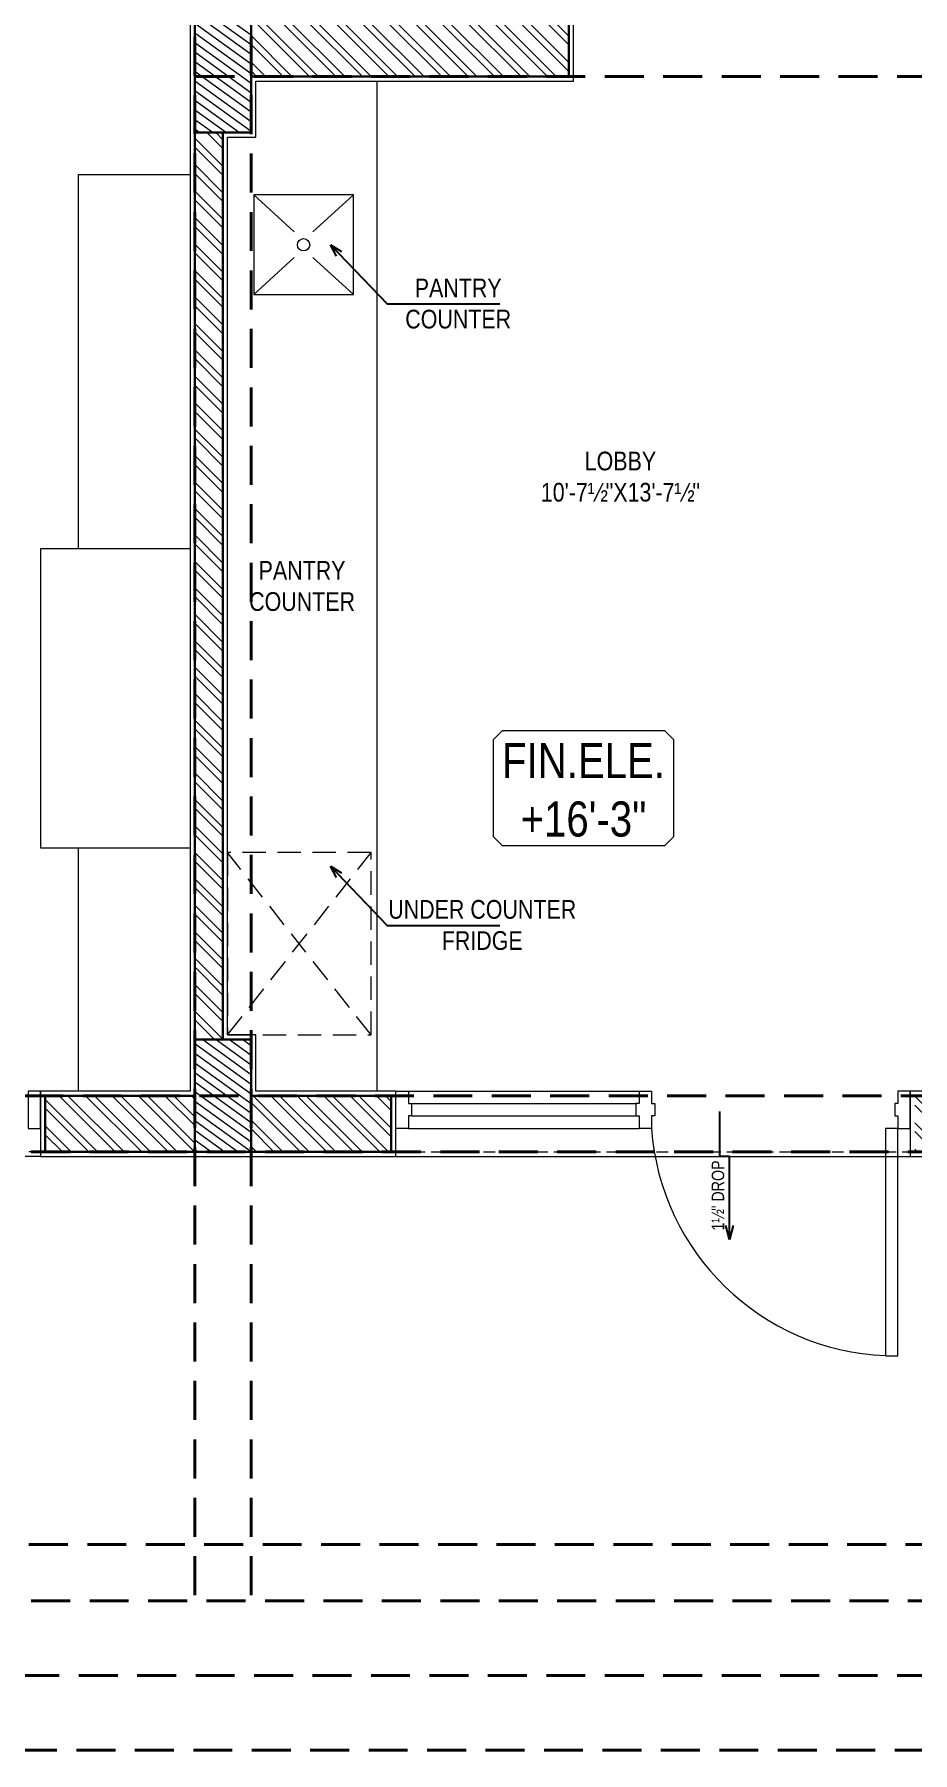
# Model space of a CAD drawing. Header units: inches. Extents: x -189347 to -188565, y -48525 to -47011.
# Drawn here: x -189079.9 to -188939.1, y -48338.7 to -48063.1 of the extents above; entities that cross this region are included whole.
import ezdxf

# ---------------------------------------------------------------- set-up
doc = ezdxf.new("R2010")
doc.units = ezdxf.units.IN
doc.header["$LTSCALE"] = 25
doc.header["$MEASUREMENT"] = 0
doc.linetypes.add('DASHED2', pattern=[0.375, 0.25, -0.125])
doc.linetypes.add('HIDDEN', pattern=[0.375, 0.25, -0.125])
doc.layers.get('0').update_dxf_attribs({"lineweight": 0})
for name, color, linetype, lineweight in [('COLUMN', 1, 'Continuous', 30), ('COLUMNHATCH', 8, 'Continuous', 0), ('elevation', 6, 'Continuous', 9), ('FURNITURE', 251, 'Continuous', 0), ('hidden', 7, 'DASHED2', 5), ('KITCHEN', 7, 'Continuous', 5), ('LVL.', 214, 'Continuous', 13), ('LVL. TEXT', 22, 'Continuous', 5), ('PLASTER LINE', 1, 'Continuous', 5), ('PP--BEAM', 104, 'DASHED2', 40), ('PP-WALL', 7, 'Continuous', 30), ('sechatch', 8, 'Continuous', 0), ('TEXT', 7, 'Continuous', 13), ('WIN', 22, 'Continuous', 0)]:
    doc.layers.add(name, color=color, linetype=linetype, lineweight=lineweight)
doc.styles.add('RAJ', font='Arial Narrow.ttf')
doc.styles.get("Standard").update_dxf_attribs({"font": 'Arial Narrow.ttf'})
doc.styles.add('WORKING', font='Arial Narrow.ttf', dxfattribs={"height": 4})
doc.dimstyles.new('WORKING', dxfattribs={"dimtxt": 3.5, "dimasz": 1.5, "dimexe": 0.75, "dimexo": 1.5, "dimgap": 0.25, "dimtad": 1, "dimdec": 3, "dimzin": 3, "dimdsep": 46, "dimlunit": 4, "dimtxsty": 'Standard', "dimblk1": 'ARCHTICK', "dimblk2": 'ARCHTICK', "dimsah": 1, "dimcen": 0.09375, "dimdle": 0.75, "dimclrd": 256, "dimclre": 256, "dimclrt": 256, "dimadec": 0, "dimazin": 0, "dimtfac": 1, "dimtdec": 3, "dimtofl": 0, "dimtmove": 1, "dimatfit": 3, "dimldrblk": 'OPEN30', "dimfxl": 1, "dimtolj": 1, "dimtzin": 0, "dimlwe": -1, "dimarcsym": 0})
doc.dimstyles.new('WORKING DIM', dxfattribs={"dimtxt": 4, "dimasz": 2.25, "dimexe": 1, "dimexo": 1, "dimgap": 0.5, "dimtad": 1, "dimzin": 3, "dimdsep": 46, "dimlunit": 4, "dimtxsty": 'RAJ', "dimblk1": 'ARCHTICK', "dimblk2": 'ARCHTICK', "dimsah": 1, "dimcen": 0.09375, "dimdle": 1, "dimclrd": 256, "dimclre": 256, "dimclrt": 256, "dimadec": 0, "dimazin": 0, "dimtfac": 0.7500000500000003, "dimtofl": 0, "dimtmove": 1, "dimatfit": 3, "dimldrblk": 'OPEN30', "dimfxl": 1, "dimtolj": 1, "dimtzin": 0, "dimarcsym": 0})
pattern_1 = [(144.0500546287213, (-991.6262969374075, -2979.542852115199), (-0.7338478202626239, -1.011912731758918), [])]

# ---------------------------------------------------------------- blocks, each defined once
blk = doc.blocks.new('_ArchTick')
at = {"color": 0, "linetype": 'ByBlock', "const_width": 0.15}
blk.add_lwpolyline([(-0.5, -0.5), (0.5, 0.5)], dxfattribs=at)
blk = doc.blocks.new('_Open30')
at = {"color": 0, "linetype": 'ByBlock', "lineweight": -2}
for p, q in [((-1, 0.26794919), (0, 0)), ((0, 0), (-1, -0.26794919)), ((0, 0), (-1, 0))]:
    blk.add_line(p, q, dxfattribs=at)

msp = doc.modelspace()

# ---------------------------------------------------------------- hatches: boundary and pattern name
at = {"layer": 'COLUMNHATCH', "ltscale": 5}
h = msp.add_hatch(dxfattribs=at)
h.set_pattern_fill('ANSI31', color=256, scale=10, angle=99.05005462872136, style=0)
h.set_pattern_definition(pattern_1)
h.paths.add_polyline_path([(-189045.1991238232, -48060.86745093927), (-189054.1991238232, -48060.86745093927), (-189054.1991238232, -48078.86745093869), (-189045.1991238233, -48078.86745093869)])
h = msp.add_hatch(dxfattribs=at)
h.set_pattern_fill('ANSI31', color=256, scale=10, angle=99.05005462872136, style=0)
h.set_pattern_definition(pattern_1)
h.paths.add_polyline_path([(-189045.1991238232, -48224.36745093927), (-189054.1991238232, -48224.36745093927), (-189054.1991238232, -48242.36745093869), (-189045.1991238233, -48242.36745093869)])
at = {"layer": 'sechatch', "ltscale": 30}
h = msp.add_hatch(dxfattribs=at)
h.set_pattern_fill('ANSI32', color=256, scale=8, angle=270)
h.set_pattern_definition([(315, (-189227.8349018469, -48092.82014618734), (2.121320343559643, 2.121320343559641), []), (315, (-189227.8349018469, -48094.23435974734), (2.121320343559643, 2.121320343559641), [])])
h.paths.add_polyline_path([(-189226.6991238233, -48090.86745093921), (-189231.1991238232, -48090.86745093921), (-189231.1991238232, -48095.36745093927), (-189226.6991238233, -48095.36745093927)], flags=17)
h.paths.add_polyline_path([(-189231.1991238232, -48090.86745093921), (-189244.699123823, -48090.86745093921), (-189244.699123823, -48095.36745093925), (-189231.1991238232, -48095.36745093927)], flags=17)
h.paths.add_polyline_path([(-189231.1991238232, -48135.86745093927), (-189244.699123823, -48135.86745093928), (-189244.699123823, -48140.36745093933), (-189231.1991238232, -48140.36745093933)], flags=17)
h.paths.add_polyline_path([(-188710.6991238233, -48314.36745093925), (-188719.6991238233, -48314.36745093925), (-188719.6991238233, -48329.36745093929), (-188737.6991238234, -48329.36745093929), (-188737.6991238233, -48305.36745093924), (-188746.6991238233, -48305.36745093924), (-188746.6991238233, -48338.36745093924), (-188710.6991238233, -48338.36745093927)])
h.paths.add_polyline_path([(-188886.1991238233, -48305.36745093924), (-188895.1991238233, -48305.36745093924), (-188895.1991238233, -48329.36745093929), (-188913.1991238232, -48329.36745093929), (-188913.1991238232, -48314.36745093925), (-188922.1991238233, -48314.36745093925), (-188922.1991238233, -48338.36745093929), (-188886.1991238233, -48338.36745093927)])
h.paths.add_polyline_path([(-188710.6991238233, -48338.36745093927), (-188719.6991238232, -48338.36745093925), (-188719.6991238232, -48389.36745093924), (-188710.6991238233, -48389.36745093924)])
h.paths.add_polyline_path([(-189222.1991238233, -48305.36745093924), (-189273.1991238232, -48305.36745093922), (-189273.1991238232, -48338.36745093927), (-189222.1991238233, -48338.36745093927)])
h.paths.add_polyline_path([(-189231.1991238233, -48314.36745093924), (-189231.1991238233, -48329.36745093927), (-189264.1991238232, -48329.36745093927), (-189264.1991238232, -48314.36745093922)], flags=16)
h.paths.add_polyline_path([(-188719.6991238233, -48060.86745093924), (-188792.4727961768, -48060.86745093924), (-188792.0790971909, -48065.36745093924), (-188719.6991238233, -48065.36745093924)])
h.paths.add_polyline_path([(-188792.4727961768, -48060.86745093924), (-188913.1991238232, -48060.86745093924), (-188913.1991238232, -48065.36745093924), (-188792.0790971909, -48065.36745093924)])
h.paths.add_polyline_path([(-188913.1991238234, -48069.86745093918), (-188922.1991238233, -48069.86745093918), (-188922.1991238233, -48101.36745093924), (-188913.1991238234, -48101.36745093924)])
h.paths.add_polyline_path([(-188710.6991238233, -48084.86745093924), (-188719.6991238233, -48084.86745093924), (-188719.6991238233, -48290.36745093927), (-188710.6991238233, -48290.36745093927), (-188710.6991238233, -48219.36745093924), (-188710.9067152947, -48219.36745093924), (-188710.9067152947, -48128.36745093927)])
h.paths.add_polyline_path([(-188913.1991238232, -48201.86745093924), (-188922.1991238233, -48201.86745093924), (-188922.1991238233, -48233.36745093924), (-188938.6991238233, -48233.36745093924), (-188938.6991238233, -48242.36745093924), (-188922.1991238233, -48242.36745093924), (-188922.1991238233, -48290.36745093927), (-188913.1991238232, -48290.36745093927)])
h.paths.add_polyline_path([(-188994.1991238233, -48051.86745093924), (-189003.1991238234, -48051.86745093924), (-189003.1991238234, -48060.86745093924), (-189045.1991238233, -48060.86745093924), (-189045.1991238233, -48069.86745093924), (-188994.1991238233, -48069.86745093924)])
h.paths.add_polyline_path([(-189049.6991238233, -48078.86745093927), (-189054.1991238232, -48078.86745093927), (-189054.1991238233, -48224.36745093927), (-189049.6991238233, -48224.36745093927)])
h.paths.add_polyline_path([(-189226.6991238232, -48051.86745093924), (-189249.199123823, -48051.86745093921), (-189249.199123823, -48242.36745093913), (-189231.1991238232, -48242.36745093916), (-189231.1991238232, -48224.36745093913), (-189244.699123823, -48224.36745093913), (-189244.699123823, -48179.3674509393), (-189222.1991238232, -48179.3674509393), (-189222.1991238232, -48159.86745093929), (-189226.6991238232, -48159.86745093929), (-189226.6991238232, -48174.8674509393), (-189244.699123823, -48174.8674509393), (-189244.699123823, -48056.36745093924), (-189226.6991238232, -48056.36745093924)])
h.paths.add_polyline_path([(-189198.1991238233, -48233.36745093918), (-189222.1991238232, -48233.36745093918), (-189222.1991238232, -48242.36745093916), (-189198.1991238233, -48242.36745093918)])
h.paths.add_polyline_path([(-189054.1991238232, -48233.36745093924), (-189078.1991238233, -48233.36745093921), (-189078.1991238233, -48242.36745093924), (-189054.1991238232, -48242.36745093924)])
h.paths.add_polyline_path([(-189022.6991238233, -48233.36745093924), (-189045.1991238233, -48233.36745093924), (-189045.1991238233, -48242.36745093924), (-189022.6991238233, -48242.36745093924)])
h.paths.add_polyline_path([(-189226.6991238232, -48095.36745093925), (-189222.1991238232, -48095.36745093927), (-189222.1991238233, -48051.86745093924), (-189226.6991238232, -48051.86745093924)])

# ---------------------------------------------------------------- linework, layer by layer
at = {"layer": 'COLUMN'}
for points in [[(-189054.1991238232, -48060.86745093924), (-189054.1991238232, -48078.86745093927), (-189045.1991238233, -48078.86745093927), (-189045.1991238233, -48060.86745093924)], [(-189054.1991238232, -48224.36745093927), (-189054.1991238232, -48242.36745093927), (-189045.1991238233, -48242.36745093927), (-189045.1991238233, -48224.36745093927)]]:
    msp.add_lwpolyline(points, close=True, dxfattribs=at)
at = {"layer": 'elevation'}
for p, q in [((-189024.9491238232, -48232.61745093924), (-189024.9491238233, -48070.61745093924)), ((-189078.9491238233, -48243.11745093929), (-189197.4491238233, -48243.11745093924)), ((-189021.9491238233, -48243.11745093929), (-188982.9491238233, -48243.11745093927)), ((-188982.9491238233, -48243.11745093924), (-188939.4491238233, -48243.11745093924))]:
    msp.add_line(p, q, dxfattribs=at)
at = {"layer": 'FURNITURE'}
for p, q in [((-189072.9491238233, -48085.61745093927), (-189072.9491238233, -48145.61745093927)), ((-189072.9491238233, -48085.61745093927), (-189054.9491238233, -48085.61745093927)), ((-189078.9491238233, -48145.61745093927), (-189078.9491238233, -48193.61745093927)), ((-189054.9491238233, -48145.61745093927), (-189078.9491238233, -48145.61745093927)), ((-189078.9491238233, -48193.61745093927), (-189054.9491238233, -48193.61745093927)), ((-189072.9491238233, -48193.61745093927), (-189072.9491238233, -48232.61745093921))]:
    msp.add_line(p, q, dxfattribs=at)
at = {"layer": 'hidden', "ltscale": 0.3}
for p, q in [((-189078.9491238233, -48242.36745093913), (-189197.4491238233, -48242.36745093924)), ((-189021.9491238233, -48242.36745093913), (-188983.6991238232, -48242.36745093918)), ((-188982.9491238233, -48242.36745093918), (-188939.4491238233, -48242.36745093924))]:
    msp.add_line(p, q, dxfattribs=at)
at = {"layer": 'KITCHEN', "color": 8, "ltscale": 1.199999999999999}
for p, q in [((-189038.2752883056, -48094.81934988726), (-189044.7659849727, -48088.86745093927)), ((-189035.2566816397, -48094.81934988726), (-189028.7659849727, -48088.86745093927)), ((-189038.2752883056, -48098.91555199127), (-189044.7659849727, -48104.86745093927)), ((-189035.2566816397, -48098.91555199127), (-189028.7659849727, -48104.86745093927))]:
    msp.add_line(p, q, dxfattribs=at)
at = {"layer": 'KITCHEN', "color": 8, "ltscale": 1.2}
for p, q in [((-189038.2752883056, -48094.81934988726), (-189044.7659849727, -48088.86745093926)), ((-189035.2566816397, -48094.81934988726), (-189028.7659849727, -48088.86745093926)), ((-189038.2752883056, -48098.91555199126), (-189044.7659849727, -48104.86745093926)), ((-189035.2566816397, -48098.91555199126), (-189028.7659849727, -48104.86745093926))]:
    msp.add_line(p, q, dxfattribs=at)
at = {"layer": 'KITCHEN', "color": 8, "linetype": 'HIDDEN', "ltscale": 0.6}
for p, q in [((-189048.9491238233, -48223.61745093924), (-189025.9491238232, -48194.36745093927)), ((-189025.9491238232, -48223.61745093924), (-189048.9491238233, -48194.36745093927)), ((-189048.9491238232, -48223.61745093923), (-189025.9491238232, -48194.36745093927)), ((-189025.9491238232, -48223.61745093923), (-189048.9491238232, -48194.36745093927))]:
    msp.add_line(p, q, dxfattribs=at)
at = {"layer": 'KITCHEN', "color": 8, "ltscale": 1.199999999999999}
msp.add_lwpolyline([(-189044.7659849727, -48104.86745093927), (-189028.7659849727, -48104.86745093927), (-189028.7659849727, -48088.86745093927), (-189044.7659849727, -48088.86745093927)], close=True, dxfattribs=at)
at = {"layer": 'KITCHEN', "color": 8, "ltscale": 1.2}
msp.add_lwpolyline([(-189044.7659849727, -48104.86745093926), (-189028.7659849727, -48104.86745093926), (-189028.7659849727, -48088.86745093926), (-189044.7659849727, -48088.86745093926)], close=True, dxfattribs=at)
at = {"layer": 'KITCHEN', "color": 8, "linetype": 'HIDDEN', "ltscale": 0.6}
for points in [[(-189025.9491238232, -48194.36745093927), (-189048.9491238233, -48194.36745093927), (-189048.9491238233, -48223.61745093924), (-189025.9491238232, -48223.61745093924)], [(-189025.9491238232, -48194.36745093927), (-189048.9491238232, -48194.36745093927), (-189048.9491238232, -48223.61745093923), (-189025.9491238232, -48223.61745093923)]]:
    msp.add_lwpolyline(points, close=True, dxfattribs=at)
at = {"layer": 'KITCHEN', "color": 8, "ltscale": 1.199999999999999}
msp.add_circle((-189036.7659849727, -48096.86745093927), 1, dxfattribs=at)
at = {"layer": 'KITCHEN', "color": 8, "ltscale": 1.2}
msp.add_circle((-189036.7659849727, -48096.86745093926), 1, dxfattribs=at)
at = {"layer": 'LVL.', "ltscale": 30}
msp.add_lwpolyline([(-189004.8713232135, -48174.80724895596), (-188978.8660048524, -48174.80724895596), (-188977.4463912588, -48176.22686254969), (-188977.4463912588, -48191.85516827968), (-188978.8660048524, -48193.27478187341), (-189004.8713232135, -48193.27478187341), (-189006.2909368073, -48191.85516827968), (-189006.2909368073, -48176.22686254969)], close=True, dxfattribs=at)
at = {"layer": 'PLASTER LINE', "ltscale": 30}
for p, q in [((-188993.4491238233, -48070.61745093924), (-188993.4491238233, -48051.11745093924)), ((-189054.9491238233, -48060.11745093924), (-189054.9491238233, -48232.61745093924)), ((-189044.4491238232, -48223.61745093924), (-189048.9491238233, -48223.61745093924)), ((-189044.4491238232, -48232.61745093924), (-189044.4491238232, -48223.61745093924)), ((-189054.9491238233, -48232.61745093924), (-189078.9491238233, -48232.61745093921)), ((-189078.9491238233, -48232.61745093921), (-189078.9491238233, -48237.86745093921)), ((-189021.9491238233, -48232.61745093924), (-189044.4491238232, -48232.61745093924)), ((-189021.9491238233, -48243.11745093924), (-189021.9491238233, -48232.61745093924)), ((-188922.9491238233, -48232.61745093924), (-188939.4491238233, -48232.61745093924)), ((-188939.4491238233, -48232.61745093924), (-188939.4491238233, -48243.11745093924)), ((-189078.9491238233, -48237.86745093921), (-189078.9491238233, -48243.11745093924)), ((-189078.9491238233, -48243.11745093924), (-189021.9491238233, -48243.11745093924)), ((-188939.4491238233, -48243.11745093924), (-188922.9491238233, -48243.11745093924))]:
    msp.add_line(p, q, dxfattribs=at)
msp.add_lwpolyline([(-189048.9491238233, -48223.61745093924), (-189048.9491238233, -48079.61745093927), (-189044.4491238233, -48079.61745093927), (-189044.4491238233, -48070.61745093924), (-188993.4491238233, -48070.61745093924)], dxfattribs=at)
at = {"layer": 'PP--BEAM'}
for p, q in [((-189054.1991238226, -47997.86745093932), (-189054.1991238226, -48314.36745093933)), ((-189045.1991238227, -47997.86745093949), (-189045.1991238227, -48314.36745093933)), ((-188719.6991238226, -48069.86745093927), (-189054.1991238226, -48069.86745093932)), ((-189222.1991238225, -48233.36745093944), (-188913.1991238226, -48233.36745093944)), ((-189249.1991238224, -48242.36745093924), (-188913.1991238226, -48242.36745093944)), ((-189240.1991238224, -48305.36745093932), (-188719.6991238226, -48305.36745093936)), ((-189249.1991238224, -48314.36745093931), (-188719.6991238226, -48314.36745093938)), ((-188719.6991238226, -48326.36745093938), (-189222.1991238225, -48326.36745093938)), ((-188710.6991238227, -48338.36745093935), (-189231.1991238226, -48338.36745093938))]:
    msp.add_line(p, q, dxfattribs=at)
at = {"layer": 'PP-WALL', "ltscale": 10}
for p, q in [((-188994.1991238233, -48051.86745093924), (-188994.1991238233, -48069.86745093924)), ((-189045.1991238233, -48069.86745093924), (-188994.1991238233, -48069.86745093924)), ((-189078.1991238233, -48233.36745093921), (-189054.1991238233, -48233.36745093924)), ((-189078.1991238233, -48233.36745093918), (-189078.1991238233, -48242.36745093921)), ((-189045.1991238233, -48233.36745093924), (-189022.6991238233, -48233.36745093924)), ((-189022.6991238233, -48233.36745093924), (-189022.6991238233, -48242.36745093924)), ((-189078.1991238233, -48242.36745093924), (-189054.1991238232, -48242.36745093924)), ((-189054.1991238232, -48242.36745093924), (-189045.1991238233, -48242.36745093924)), ((-189045.1991238233, -48242.36745093924), (-189022.6991238233, -48242.36745093924))]:
    msp.add_line(p, q, dxfattribs=at)
at = {"layer": 'PP-WALL'}
for p, q in [((-189054.1991238232, -48078.86745093927), (-189054.1991238233, -48224.36745093927)), ((-189049.6991238233, -48078.86745093927), (-189049.6991238233, -48224.36745093927))]:
    msp.add_line(p, q, dxfattribs=at)
at = {"layer": 'WIN'}
for p, q in [((-189019.9491238233, -48232.61745093924), (-188982.9491238233, -48232.61745093927)), ((-188982.9491238233, -48232.61745093927), (-188980.9491238233, -48232.61745093927)), ((-188982.9491238233, -48232.61745093927), (-188982.9491238233, -48234.61745093927)), ((-188980.9491238233, -48232.61745093927), (-188980.9491238233, -48234.61745093927)), ((-189019.4491238233, -48234.61745093924), (-188983.4491238233, -48234.61745093927)), ((-189019.4491238233, -48236.61745093924), (-188983.4491238233, -48236.61745093927)), ((-188982.9491238233, -48234.61745093927), (-188983.4491238233, -48234.61745093927)), ((-188983.4491238233, -48234.61745093927), (-188983.4491238233, -48236.61745093927)), ((-188983.4491238233, -48236.61745093927), (-188982.9491238233, -48236.61745093927)), ((-188982.9491238233, -48236.61745093927), (-188982.9491238233, -48238.61745093927)), ((-188980.9491238233, -48234.61745093927), (-188980.4491238233, -48234.61745093927)), ((-188980.4491238233, -48236.61745093927), (-188980.9491238233, -48236.61745093927)), ((-188980.9491238233, -48236.61745093927), (-188980.9491238233, -48238.61745093927)), ((-188980.4491238233, -48234.61745093927), (-188980.4491238233, -48236.61745093927)), ((-189019.9491238233, -48238.61745093924), (-188982.9491238233, -48238.61745093927)), ((-188980.9491238233, -48238.61745093927), (-188982.9491238233, -48238.61745093927))]:
    msp.add_line(p, q, dxfattribs=at)
for points in [[(-189078.9491238233, -48238.61745093929), (-189078.9491238233, -48232.61745093929), (-189080.9491238233, -48232.61745093929), (-189080.9491238233, -48234.61745093929), (-189080.9491238233, -48234.61745093929), (-189080.9491238233, -48236.61745093929), (-189080.9491238233, -48236.61745093929), (-189080.9491238233, -48238.61745093929)], [(-189021.9491238233, -48238.61745093924), (-189021.9491238233, -48232.61745093924), (-189019.9491238233, -48232.61745093924), (-189019.9491238233, -48234.61745093924), (-189019.4491238233, -48234.61745093924), (-189019.4491238233, -48236.61745093924), (-189019.9491238233, -48236.61745093924), (-189019.9491238233, -48238.61745093924)], [(-188939.4491238233, -48238.61745093927), (-188939.4491238233, -48232.61745093927), (-188941.4491238233, -48232.61745093927), (-188941.4491238233, -48234.61745093927), (-188941.9491238233, -48234.61745093927), (-188941.9491238233, -48236.61745093927), (-188941.4491238233, -48236.61745093927), (-188941.4491238233, -48238.61745093927)], [(-188943.4491238233, -48238.61745093924), (-188943.4491238233, -48275.11745093924), (-188941.4491238233, -48275.11745093924), (-188941.4491238233, -48238.61745093924)]]:
    msp.add_lwpolyline(points, close=True, dxfattribs=at)
msp.add_arc((-188941.8419526219, -48235.8936624205), 39.2019114746819, 183.9841788717104, 267.6503711606085, dxfattribs=at)

# ---------------------------------------------------------------- texts
at = {"layer": 'LVL.', "ltscale": 30, "insert": (-188991.868664033, -48184.32863069117), "char_height": 5.625, "width": 30.40930868556061, "attachment_point": 5, "style": 'RAJ'}
msp.add_mtext('\\A1;FIN.ELE.\\P+16\'-3"', dxfattribs=at)
at = {"layer": 'LVL. TEXT', "ltscale": 30, "insert": (-188970.2896065584, -48249.36847801222), "char_height": 2, "width": 90.68888035210476, "attachment_point": 5, "rotation": 90.00000000000006, "style": 'WORKING'}
msp.add_mtext('\\A1;1½"{\\H1.0003x; DROP}', dxfattribs=at)
at = {"layer": 'TEXT', "ltscale": 30, "char_height": 3, "attachment_point": 5, "style": 'RAJ'}
for s, insert, width in [('PANTRY COUNTER', (-189011.9639058562, -48106.31342875463), 17.17631451472411), ('LOBBY\\P10\'-7½"X13\'-7½"', (-188985.9465371667, -48134.07686238379), 67.6826036934625), ('PANTRY COUNTER', (-189037.0056386943, -48151.61745093936), 17.17631451472411), ('UNDER COUNTER FRIDGE', (-189008.111021556, -48205.99838659859), 31.94548780489718)]:
    msp.add_mtext(s, dxfattribs=dict(at, insert=insert, width=width))

# ---------------------------------------------------------------- leaders
at = {"layer": 'LVL. TEXT', "ltscale": 30}
msp.add_leader([(-188968.4463329779, -48256.40988827726), (-188968.4463329779, -48243.11745093924), (-188969.9759504257, -48243.11745093921), (-188969.9759504256, -48235.92489964154)], dimstyle='WORKING DIM', override={"dimtad": 0}, dxfattribs=at)
at = {"layer": 'TEXT', "ltscale": 30}
for points in [[(-189032.4556219455, -48096.86745093927), (-189023.3801025255, -48106.36605267331), (-189005.2944548883, -48106.36605267331)], [(-189032.4556219455, -48196.55240878322), (-189023.3801025255, -48206.05101051727), (-189005.2944548883, -48206.05101051727)]]:
    msp.add_leader(points, dimstyle='WORKING', override={"dimtxt": 4, "dimasz": 2, "dimgap": 0.25, "dimtad": 0}, dxfattribs=at)

doc.saveas('drawing.dxf')
